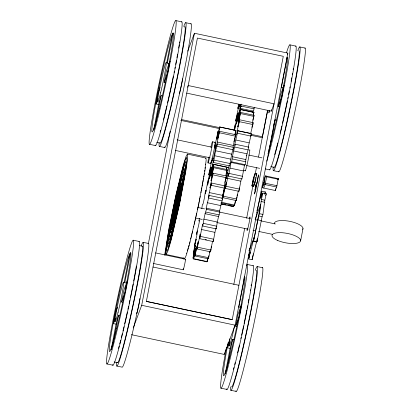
<?xml version="1.0" encoding="UTF-8"?>
<svg xmlns="http://www.w3.org/2000/svg" width="412" height="412" viewBox="0 0 412 412"><rect width="100%" height="100%" fill="white"/><g stroke="black" fill="none" stroke-linecap="round" stroke-linejoin="round"><path stroke-width="0.62" d="M201.818 208.58L202.431 204.203L203.008 204.192L204.218 198.883L205.516 190.735L206.736 190.998M248.153 147.568L251.372 133.627L237.935 130.769L234.603 145.307L235.401 144.267L248.838 147.12C247.179 152.919 245.794 158.728 245.186 164.702L244.481 165.294L241.947 178.963L228.511 176.109L228.531 173.385L225.452 188.459L238.888 191.317L241.36 178.7M205.516 190.735L205.408 193.861L207.88 181.187L208.415 179.127L207.622 185.112L210.439 171.84L210.867 170.408L209.466 178.726L212.371 166.026L212.654 165.356L213.88 165.619M266.734 176.161L265.184 184.159L263.768 188.063M263.15 184.159L262.444 187.779L275.345 190.524L276.766 186.621L278.316 178.566L277.848 179.766M224.159 186.317L226.492 176.032L213.055 173.174L211.047 180.724L213.735 166.726L227.177 169.584L225.879 176.032M205.418 164.094L205.382 164.656M165.068 255.085L168.42 232.492L175.244 198.759L182.567 168.652L185.215 160.047L186.734 157.26L186.904 161.128L185.534 171.51L179.277 204.568L171.454 237.961L168.575 247.797L166.845 251.335L166.664 247.823L167.921 238.27L173.689 207.756L180.827 177.191L183.582 167.741L185.194 164.414L185.369 167.586L184.226 176.321L178.947 204.306L172.314 232.677L169.754 241.396L168.338 244.167L168.209 241.329L169.239 233.398L174.039 207.926L180.075 182.089L182.305 174.425L183.659 171.572L183.845 173.838L182.98 180.75L178.72 203.523L173.267 227.022L171.129 234.433L169.909 237.024L169.754 234.773L170.573 228.403L174.43 207.926L179.266 187.182L181.131 180.806L182.166 178.731L182.274 180.698L181.553 186.312L178.164 204.311L173.931 222.485L172.304 228.057L171.397 229.86L171.933 223.289L174.755 208.22L178.406 192.486L180.621 185.879L180.235 191.194L177.804 204.187L174.76 217.309L172.932 222.717L173.231 218.525L175.115 208.348L177.577 197.657L179.107 193.022L178.339 199.49M183.51 259.004L183.577 258.164M239.717 119.804L237.23 130.64L250.666 133.493L252.875 124.542L253.159 122.663L239.717 119.804L237.786 126.881L240.582 112.445L254.019 115.303L252.422 123.075M202.797 226.023C203.631 220.327 204.599 214.709 206.463 209.306L206.134 208.148L209.245 195.453L222.681 198.311L219.57 211.001L219.9 212.165C218.041 217.567 217.067 223.186 216.238 228.881L202.797 226.023L202.56 224.447L199.774 238.703L213.21 241.561L215.733 228.423M278.311 178.664L265.38 175.867L264.082 179.333M213.519 162.498L215.533 150.735L217.454 143.958L233.594 147.388L231.673 154.17L229.659 165.933L213.519 162.498L213.401 160.397L210.707 173.673L210.29 175.126L211.557 167.303L208.539 179.375L210.784 167.277L208.74 175.074L208.941 173.617L211.876 160.345L210.872 162.41M254.23 107.578L253.571 111.209L240.402 108.407L241.123 104.143M199.774 238.703L200.227 234.093L197.065 248.982L210.501 251.835L212.592 241.077M213.21 241.561L213.38 239.83M261.167 198.079L260.523 197.94A29.252 1.519 -78 0 1 260.95 196.926L262.918 193.048L266.348 193.774L264.813 200.18A29.252 1.519 -78 0 1 264.566 202.24L262.944 214.42L262.094 216.697A29.252 1.519 -78 0 1 261.316 220.626L257.052 241.731L253.627 240.999L253.952 237.817L254.384 237.904M257.052 241.731L257.196 240.335M257.299 239.341L257.382 238.543A29.252 1.519 -78 0 1 256.527 242.04L252.118 259.704L248.694 258.978L250.007 252.196L250.65 252.335M164.651 255.126L168.889 228.912L176.053 194.356L183.263 165.191L185.853 156.9L187.403 154.093L187.594 158.187L186.136 169.234L179.472 204.47L171.114 240.155L168.029 250.687L166.175 254.503L165.979 250.769L167.313 240.557L173.493 207.859L181.162 175.028L184.123 164.852L185.858 161.247L186.054 164.635L184.833 174.024L179.143 204.187L171.979 234.855L169.322 243.961L167.71 247.344L167.519 244.285L168.585 236.004L173.843 208.055L180.41 179.92L182.954 171.227L184.37 168.41L184.514 171.155L183.51 178.942L178.772 204.084L172.803 229.68L170.491 237.595L169.203 240.181L169.064 237.734L169.965 230.72L174.225 208.07L179.596 185.024L181.677 177.907L182.835 175.564L182.964 177.742L182.161 183.994L178.37 204.167L173.596 224.643L171.758 230.957L170.728 233.027L170.614 231.111L171.32 225.606L174.652 207.885L178.823 189.994L180.425 184.504L181.316 182.717L180.796 189.175L178.015 203.992L174.436 219.431L172.262 225.884L172.613 220.909L174.961 208.271L177.953 195.334L179.792 189.86L178.87 197.652M254.539 182.732L254.539 183.18L254.729 182.671M183.155 258.478L183.227 257.886M205.114 167.334L204.991 168.384M228.511 176.109L231.044 162.441L231.745 161.849C232.358 155.875 233.743 150.061 235.401 144.267M225.452 188.459L226.188 182.691L222.866 197.698L236.303 200.556L238.249 191.117M238.888 191.317L239.037 190.164M239.181 189.01L239.331 187.857M253.627 240.999L257.891 219.895A29.252 1.519 -78 0 0 258.669 215.965L259.519 213.694L261.141 201.509A29.252 1.519 -78 0 0 261.388 199.449L262.918 193.048M204.769 170.099L204.599 171.33M217.454 143.958L216.449 146.023L219.586 131.294L235.731 134.729L232.986 147.161M236.874 121.252L235.618 120.984L238.759 106.255L237.755 108.32L239.012 108.588M222.032 198.476L224.947 185.9L211.511 183.041L209.94 188.042L213.055 173.174M204.306 173.308L204.146 174.353M197.065 248.982L198.177 241.751L194.922 255.945L208.359 258.798L209.914 251.696M210.501 251.835L210.965 248.822M211.15 247.617L211.335 246.412M256.099 185.065L256.001 185.637M203.919 175.8L203.739 176.923M219.277 131.51L218.036 131.243L216.769 139.065L219.653 126.994L235.927 130.429L235.031 134.775M227.017 174.946L226.43 178.561L229.108 165.547M227.213 173.746L227.409 172.54M255.661 178.406L255.77 177.381M263.33 183.999C262.99 187.063 264.911 178.787 264.308 179.591M233.99 130.64L235.159 124.774L234.423 130.547L235.453 126.803L237.745 115.535L236.359 123.796L237.116 121.591L239.604 110.323L237.703 120.252L238.929 120.515M203.549 178.082L203.353 179.272M237.23 130.64L236.498 135.038L237.935 130.769M222.866 197.698L224.252 189.443L222.073 198.502M236.303 200.556L236.498 199.372M236.699 198.193L236.895 197.013M237.096 195.834L237.291 194.655M256.429 183.067L256.202 184.422A12.226 0.633 -78 0 0 256.12 184.942M256.274 186.816L256.619 184.756A12.226 0.633 -78 0 0 256.702 184.236L257.047 182.47A12.226 0.633 -78 0 0 257.201 181.743L257.778 179.065M203.142 180.492L202.931 181.738M209.245 195.453L208.251 197.461L211.511 183.041M202.781 182.583L202.472 184.313M202.153 186.085L202.313 185.194M194.922 255.945L196.586 246.731L193.532 258.973L206.968 261.826L207.844 258.437M208.359 258.798L208.915 255.728M209.466 252.659L209.693 251.428M241.535 106.569L240.284 106.306L237.59 119.583L237.173 121.035L238.44 113.212L235.556 125.284L237.667 113.187L235.618 120.984M178.762 198.224L175.955 211.485M178.252 199.954L178.077 200.881M201.648 188.814L201.818 187.893M201.298 190.684L201.473 189.747M200.938 192.584L201.118 191.632M212.654 165.356L210.769 175.26L211.176 174.734L213.504 164.275L226.94 167.128L226.538 169.775M222.31 196.086L222.547 194.84M221.007 202.91L234.443 205.768L235.273 201.422M263.453 183.294L263.659 182.258M262.444 187.779L263.865 183.881L265.38 175.867M124.172 282.323L129.28 255.976A50.609 2.632 -78 0 1 130.553 253.004L124.785 282.766L126.613 283.152M166.736 62.691L171.845 36.344A50.609 2.632 -78 0 1 173.117 33.372L167.349 63.134L169.178 63.52M118.507 315.185L112.739 344.947A50.609 2.632 -78 0 1 111.106 349.752L116.575 321.52A20.245 1.051 -78 0 0 118.507 315.185L119.418 315.376M161.071 95.553L155.303 125.315A50.609 2.632 -78 0 1 153.671 130.12L159.14 101.888A20.245 1.051 -78 0 0 161.071 95.553L161.983 95.744M148.377 243.652L170.151 131.294M133.215 327.983L141.697 305.297L194.423 33.243L287.839 53.102L235.113 325.161L224.18 354.408L131.392 334.683M146.368 301.399L197.42 38.064L283.291 56.32L232.239 319.661L146.368 301.399L232.239 319.661M177.984 201.36L177.891 201.844M237.755 108.32L238.764 104.303M251.923 185.925L253.56 177.479L255.116 173.323L256.805 173.679L255.167 182.13L253.612 186.286L251.923 185.925L253.478 181.769L255.116 173.323M253.694 177.124L252.056 185.57L253.746 185.93L254.096 184.118M233.805 284.471L244.687 228.305M246.644 218.211L252.88 186.023M255.085 174.667L256.429 167.725M258.509 156.998L267.476 110.746M250.97 135.306L262.253 137.701L267.697 110.462M253.612 186.286L254.08 183.87M256.429 182.959L255.043 190.112L255.62 187.434A12.226 0.633 -78 0 1 255.775 186.708L255.965 185.827M256.506 183.314L254.431 194.016L255.481 191.204L258.654 174.837L257.237 179.539M224.18 354.408L224.422 353.146M186.734 93.133L271.348 111.122L271.596 109.86M232.553 339.431L226.785 369.193A50.609 2.632 -78 0 1 225.158 374.003L230.627 345.766A20.245 1.051 -78 0 0 232.553 339.431L234.382 339.823M240.665 307.404L238.836 307.017L244.604 277.255A50.609 2.632 -78 0 0 244.27 277.863M276.035 119.995L275.118 119.799L269.35 149.561A50.609 2.632 -78 0 1 267.985 153.686M283.229 87.771L281.401 87.385L287.169 57.623A50.609 2.632 -78 0 0 286.525 58.926M260.523 197.94L261.836 191.158L265.261 191.889L264.854 194.006M252.118 259.704L252.695 256.738M252.777 256.315L253.025 255.043M253.189 254.194L253.272 253.771M275.345 190.524L275.695 188.711M300.652 240.69L302.995 228.603M255.492 179.354L255.208 180.724M199.985 197.446L200.18 196.462M199.588 199.434L199.789 198.44M193.532 258.973L195.602 248.596L195.365 248.297L193.043 258.355L193.017 257.794L195.432 245.269L193.269 253.854L193.424 252.52L196.205 239.259L194.397 245.603L196.838 235.288L197.616 230.792L196.323 234.335L198.527 225.869L199.542 220.626L198.878 221.059L199.429 218.334M206.968 261.826L207.576 258.777M177.649 203.059L176.928 206.474M199.187 201.427L199.387 200.428M198.775 203.435L198.981 202.431M219.787 126.999L217.541 139.091L219.586 131.294M198.357 205.454L198.569 204.445M234.443 205.768L235.772 200.108M213.735 166.726L211.469 176.151L213.504 164.275M253.334 115.623L253.88 112.265L240.443 109.407L238.342 121.633L240.582 112.445M220.78 203.955L233.604 206.685L233.758 205.202M197.935 207.478L198.146 206.463M197.508 209.497L197.719 208.487M175.244 211.758L177.613 200.134L175.569 208.045L174.441 215.584L175.955 210.681M196.421 214.528L196.642 213.529M234.979 134.147L235.927 130.429M195.983 216.527L196.205 215.533M195.546 218.499L195.762 217.515M226.394 169.59L226.94 167.128M240.443 109.407L238.11 119.81L237.703 120.252M253.195 115.324L253.88 112.265M233.604 206.685L233.877 205.459M176.66 207.658L176.557 208.112M195.103 220.461L195.324 219.483M194.665 222.398L194.886 221.429M194.227 224.303L194.443 223.356M176.454 208.565L176.351 209.008M193.573 227.105L193.789 226.183M263.917 181.11L264.102 180.332M176.248 209.445L176.053 210.275M249.136 250.712L249.054 251.062L253.952 237.817M226.039 174.297L227.177 169.584M255.013 181.574L254.827 182.3M175.826 212.01L173.766 218.746L175.409 207.978L178.288 196.967L177.268 203.873L175.285 211.742M192.291 232.466L192.502 231.601M252.824 120.201L254.019 115.303M191.874 234.165L192.085 233.321M191.462 235.813L191.668 234.995M257.706 207.725L261.836 191.158M264.71 194.098L265.261 191.889M248.694 258.978L253.102 241.308A29.252 1.519 -78 0 0 253.859 238.224M191.06 237.42L191.261 236.622M252.587 112.533L253.02 110.818M190.663 238.965L190.859 238.198M233.841 141.924L235.731 134.729M224.792 182.418L226.492 176.032M189.716 242.575L189.901 241.885M189.35 243.914L189.53 243.255M251.871 127.38L253.159 122.663M188.83 245.794L189 245.186M218.036 131.243L214.925 145.972L214.868 144.921M188.495 246.963L188.66 246.386M188.016 248.585L188.171 248.065M187.712 249.574L187.862 249.09M223.901 189.232L224.947 185.9M187.285 250.918L187.424 250.491M250.759 135.455L251.372 133.627M263.742 184.313L276.643 187.058M160.098 87.565L158.296 92.381A50.609 2.632 -78 0 0 156.05 103.968L159.099 104.617M156.05 103.968L158.079 98.545M164.131 82.354L167.736 72.718A50.609 2.632 -78 0 0 169.981 61.125L166.381 70.761A20.245 1.051 -78 0 1 164.131 82.354L165.047 82.549M187.728 51.15L194.423 33.243M187.584 87.246L188.217 85.547L274.088 103.803L271.348 111.122M117.533 307.197L115.731 312.013A50.609 2.632 -78 0 0 113.485 323.6L116.534 324.249M113.485 323.6L115.515 318.177M121.566 301.986L125.171 292.35A50.609 2.632 -78 0 0 127.416 280.757L123.816 290.393A20.245 1.051 -78 0 1 121.566 301.986L122.482 302.181M287.391 54.296L287.839 53.102M278.182 106.605L281.787 96.969A50.609 2.632 -78 0 0 284.033 85.377L280.433 95.007A20.245 1.051 -78 0 1 278.182 106.605L279.099 106.796M255.991 175.852L256.805 173.679M255.131 219.462L260.755 204.414L254.575 236.297L253.931 238.018M230.581 348.495L227.537 347.846L229.788 341.826M235.618 326.237L239.223 316.596A50.609 2.632 -78 0 0 241.468 305.009L237.868 314.639A20.245 1.051 -78 0 1 235.618 326.237L236.534 326.428M186.42 253.365L186.528 253.076M233.094 148.423L233.594 147.388M222.186 199.315L222.681 198.311M265.483 195.473L265.73 194.989M265.977 194.505L266.348 193.774M248.225 255.878L249.579 253.21A29.252 1.519 -78 0 0 250.007 252.196M205.367 158.419L205.995 158.172L206.155 160.067L205.088 169.821L198.368 206.237L189.36 244.821L186.075 255.734L185.029 258.082L184.674 258.422L184.406 258.092M175.888 20.6A63.263 3.286 -78 0 1 158.527 115.324A63.263 3.286 -78 0 1 153.542 111.405A63.263 3.286 -78 0 1 175.888 20.6L181.847 21.867M185.652 22.675L191.096 23.834M289.94 44.851L295.898 46.118M299.699 46.927L305.148 48.08M240.943 106.054L254.111 108.85M238.213 105.961L239.47 106.229M240.546 109.638L253.988 112.497M239.274 110.308L240.531 110.576M240.495 113.552L253.931 116.411M239.439 121.684L252.875 124.542M219.653 126.994L235.793 130.424M181.738 119.604L219.972 127.73M251.31 134.394L262.593 136.794M180.77 120.376L219.632 128.642M237.492 133.236L250.929 136.094M219.385 132.757L235.53 136.187M235.618 139.967L249.054 142.825M217.139 142.011L233.285 145.441M212.489 141.8L215.126 142.361M234.84 147.074L248.282 149.932M216.995 146.317L233.135 149.747M214.266 146.224L215.507 146.487M233.486 150.926L246.922 153.779M177.16 139.828L211.696 147.172M214.209 147.707L216.089 148.109M248.74 155.051L261.929 157.853M215.533 150.735L231.673 154.17M232.291 156.684L245.727 159.542M156.704 142.315L160.103 143.041M270.756 166.566L274.155 167.287M232.368 158.97L245.81 161.823M214.482 155.69L230.622 159.12M149.417 144.288L155.545 145.59M159.346 146.399L164.625 147.517M265.261 168.915L269.597 169.837M273.398 170.645L278.677 171.768M231.745 161.849L245.186 164.702M175.502 150.452L210.038 157.796M211.923 158.198L213.802 158.599M246.453 165.542L259.642 168.343M231.044 162.441L244.481 165.294M187.342 154.088L205.789 158.012M214.06 160.144L230.2 163.579M208.008 162.905L210.64 163.466M243.142 170.377L245.253 170.826M213.622 164.424L227.058 167.277M229.778 168.055L243.219 170.908M212.391 164.398L213.632 164.661M226.672 167.437L228.536 167.833M265.313 176.532L278.208 179.277M213.673 167.684L227.115 170.537M229.134 173.442L242.575 176.3M264.061 182.98L276.962 185.719M253.478 181.769L255.167 182.13M212.819 174.853L226.255 177.706M227.321 178.303L240.757 181.162M211.413 175.033L212.633 175.296M226.018 186.27L239.454 189.123M210.573 184.076L211.794 184.334M211.119 185.292L224.555 188.15M260.95 196.926L261.594 197.065M261.388 199.449L264.813 200.18M261.141 201.509L264.566 202.24M209.162 192.538L222.598 195.396M223.319 196.194L236.756 199.048M208.74 198.074L222.176 200.932M258.072 208.961L257.428 208.827A29.252 1.519 -78 0 0 256.903 210.98M221.301 202.24L234.737 205.099M221.28 203.852L225.56 204.764M228.614 205.413L233.496 206.453M256.789 212.365L257.222 212.458M259.519 213.694L262.944 214.42M207.236 202.704L220.672 205.562M258.669 215.965L262.094 216.697M206.134 208.148L219.57 211.001M257.891 219.895L261.316 220.626M197.662 207.432L204.558 208.894M206.463 209.306L250.305 218.623M255.322 219.689L257.201 220.09M260.961 220.889L275.376 223.953M205.876 212.067L219.318 214.925M204.97 213.663L218.406 216.521M203.77 219.138L217.206 221.996M195.401 217.969L202.292 219.436M216.707 222.501L248.045 229.16M253.056 230.226L254.935 230.627M258.695 231.426L272.487 234.356M203.404 223.366L216.841 226.224M201.37 229.469L214.812 232.327M253.102 241.308L256.527 242.04M200.345 236.39L213.782 239.248M249.389 248.627L250.032 248.76M205.264 239.516L206.484 239.779M249.142 250.687L249.785 250.82M249.579 253.21L250.223 253.344M248.256 257.227L249.111 257.407M197.554 247.215L210.99 250.074M195.365 248.297L196.586 248.56M133.323 240.232A63.263 3.286 -78 0 1 115.963 334.956A63.263 3.286 -78 0 1 110.977 331.037A63.263 3.286 -78 0 1 133.323 240.232L139.287 241.499M143.088 242.308L148.531 243.466M247.375 264.483L253.334 265.75M257.134 266.559L262.583 267.712M195.288 254.884L208.724 257.737M139.508 245.593L142.341 246.191M193.738 258.71L207.174 261.563M166.175 254.503L184.674 258.422M155.545 252.896L185.488 259.261M153.279 263.433L183.222 269.798M153.032 267.028L238.903 285.284M141.697 305.297L235.113 325.161M114.139 361.947L117.538 362.673M106.852 363.92L112.981 365.217M116.781 366.026L122.06 367.149A63.263 3.286 -78 0 0 138.849 304.391A63.263 3.286 -78 0 0 148.166 243.559M220.904 388.166L227.033 389.469M230.833 390.277L236.112 391.4M216.079 227.831L216.238 228.881M240.284 106.306L240.402 108.407M139.869 298.53A7.668 0.397 -78 0 1 138.221 307.949A7.668 0.397 -78 0 1 136.624 312.842M182.305 78.919A7.668 0.397 -78 0 1 181.295 85.984A7.668 0.397 -78 0 1 179.194 93.745M269.577 110.849A7.668 0.397 -78 0 1 269.082 110.452M249.415 218.514A7.014 0.366 -78 0 1 249.796 219.163A7.014 0.366 -78 0 1 247.756 228.696A7.014 0.366 -78 0 1 247.241 228.686M124.501 282.483A20.245 1.051 -78 0 1 124.785 282.766M142.176 246.216A59.544 3.095 -78 0 1 132.901 305.38A59.544 3.095 -78 0 1 117.41 362.55M136.351 266.049A59.544 3.095 -78 0 1 133.694 280.933M133.097 284.053A59.544 3.095 -78 0 1 130.413 297.479M129.801 300.436A59.544 3.095 -78 0 1 129.183 303.371M128.559 306.291A59.544 3.095 -78 0 1 127.941 309.165M127.318 312.008A59.544 3.095 -78 0 1 124.666 323.75M123.955 326.788A59.544 3.095 -78 0 1 122.972 330.918M122.276 333.782A59.544 3.095 -78 0 1 121.298 337.732M120.654 340.266A59.544 3.095 -78 0 1 119.712 343.896M119.099 346.188A59.544 3.095 -78 0 1 118.496 348.392M141.187 246.062A63.263 3.286 -78 0 1 133.467 303.768A63.263 3.286 -78 0 1 116.524 362.591M138.921 241.592A63.263 3.286 -78 0 1 128.935 305.575A63.263 3.286 -78 0 1 112.589 364.635M246.505 265.328A63.263 3.286 -78 0 1 240.381 312.322A63.263 3.286 -78 0 1 222.506 385.683A63.263 3.286 -78 0 1 226.538 347.27M262.217 267.81A63.263 3.286 -78 0 1 252.232 331.789A63.263 3.286 -78 0 1 235.885 390.849M244.033 277.528A50.609 2.632 -78 0 1 239.109 315.247A50.609 2.632 -78 0 1 224.803 373.88A50.609 2.632 -78 0 1 228.13 342.722M227.537 347.846A50.609 2.632 -78 0 1 228.614 342.176M243.703 279.207A50.609 2.632 -78 0 1 243.878 278.764M234.562 325.877A20.245 1.051 -78 0 1 229.839 344.803A20.245 1.051 -78 0 1 229.958 338.571M238.553 306.734A20.245 1.051 -78 0 1 238.836 307.017M256.228 270.468A59.544 3.095 -78 0 1 246.953 329.631A59.544 3.095 -78 0 1 231.462 386.801M251.299 284.671A59.544 3.095 -78 0 1 251.129 285.789M250.496 289.744A59.544 3.095 -78 0 1 250.311 290.862M248.853 299.194A59.544 3.095 -78 0 1 248.199 302.738M247.627 305.802A59.544 3.095 -78 0 1 247.148 308.305M246.814 310.015A59.544 3.095 -78 0 1 244.1 323.502M243.605 325.866A59.544 3.095 -78 0 1 241.623 335.121M241.123 337.382A59.544 3.095 -78 0 1 240.85 338.602M239.377 345.148A59.544 3.095 -78 0 1 237.585 352.827M235.185 362.622A59.544 3.095 -78 0 1 234.706 364.512M233.918 367.55A59.544 3.095 -78 0 1 233.455 369.307M255.234 270.313A63.263 3.286 -78 0 1 247.514 328.014A63.263 3.286 -78 0 1 230.571 386.842M252.968 265.843A63.263 3.286 -78 0 1 242.987 329.821A63.263 3.286 -78 0 1 226.641 388.882M286.505 52.726A63.263 3.286 -78 0 1 285.974 76.859A63.263 3.286 -78 0 1 266.755 161.159M304.782 48.178A63.263 3.286 -78 0 1 294.796 112.157A63.263 3.286 -78 0 1 278.45 171.217M286.999 57.294A50.609 2.632 -78 0 1 282.21 92.906A50.609 2.632 -78 0 1 268.768 150.184M286.175 59.812A50.609 2.632 -78 0 1 286.268 59.575M281.375 87.123A20.245 1.051 -78 0 1 281.401 87.385M275.118 119.799A20.245 1.051 -78 0 1 273.764 124.594M273.45 125.505A20.245 1.051 -78 0 1 273.357 125.748M298.793 50.836A59.544 3.095 -78 0 1 289.518 109.999A59.544 3.095 -78 0 1 274.026 167.169M293.323 68.485A59.544 3.095 -78 0 1 293.148 69.561M292.484 73.537A59.544 3.095 -78 0 1 292.273 74.742M291.727 77.842A59.544 3.095 -78 0 1 291.099 81.324M290.074 86.793A59.544 3.095 -78 0 1 289.832 88.044M289.27 90.959A59.544 3.095 -78 0 1 288.58 94.441M287.993 97.371A59.544 3.095 -78 0 1 287.756 98.55M287.272 100.919A59.544 3.095 -78 0 1 282.467 123.203M281.808 126.087A59.544 3.095 -78 0 1 280.15 133.194M277.75 142.995A59.544 3.095 -78 0 1 274.675 154.567M297.799 50.681A63.263 3.286 -78 0 1 290.079 108.382A63.263 3.286 -78 0 1 273.135 167.21M295.533 46.211A63.263 3.286 -78 0 1 286.222 107.043A63.263 3.286 -78 0 1 269.433 169.801M190.73 23.927A63.263 3.286 -78 0 1 180.744 87.905A63.263 3.286 -78 0 1 164.398 146.971M167.066 62.851A20.245 1.051 -78 0 1 167.349 63.134M184.313 27.089A59.544 3.095 -78 0 1 176.094 82.786A59.544 3.095 -78 0 1 159.974 142.918M179.642 41.906A59.544 3.095 -78 0 1 179.462 43.054M179.189 44.769A59.544 3.095 -78 0 1 178.633 48.122M177.572 54.163A59.544 3.095 -78 0 1 176.933 57.665M176.372 60.688A59.544 3.095 -78 0 1 175.661 64.421M175.105 67.285A59.544 3.095 -78 0 1 174.879 68.444M174.297 71.358A59.544 3.095 -78 0 1 174.065 72.533M173.344 76.081A59.544 3.095 -78 0 1 167.493 102.985M166.803 105.946A59.544 3.095 -78 0 1 163.379 120.01M160.623 130.321A59.544 3.095 -78 0 1 160.124 132.051M183.752 26.43A63.263 3.286 -78 0 1 176.032 84.136A63.263 3.286 -78 0 1 159.089 142.959M181.481 21.96A63.263 3.286 -78 0 1 171.5 85.943A63.263 3.286 -78 0 1 155.154 145.003M185.194 259.915A5.392 0.278 -78 0 1 185.251 261.383A5.392 0.278 -78 0 1 183.752 268.315A5.392 0.278 -78 0 1 183.299 268.676M214.868 142.789A10.789 0.561 -78 0 1 213.421 153.068A10.789 0.561 -78 0 1 210.578 162.946M210.867 147.089A10.789 0.561 -78 0 1 212.314 144.385A10.789 0.561 -78 0 1 208.838 160.675A10.789 0.561 -78 0 1 208.724 157.127M249.476 150.148A10.789 0.561 -78 0 1 248.034 160.428A10.789 0.561 -78 0 1 245.186 170.305M246.381 154.938A10.789 0.561 -78 0 1 246.222 155.803M240.253 104.339A8.091 0.422 -78 0 1 239.588 104.478M240.335 104.354A8.091 0.422 -78 0 1 239.666 104.494M214.951 147.939A8.091 0.422 -78 0 1 215.651 147.609A8.091 0.422 -78 0 1 213.179 159.15A8.091 0.422 -78 0 1 212.803 157.992M274.371 223.85A14.564 4.779 11 0 1 289.703 221.332A14.564 4.779 11 0 1 302.686 229.417M116.792 328.379A50.609 2.632 -78 0 0 130.676 252.602A50.609 2.632 -78 0 0 112.8 325.243A50.609 2.632 -78 0 0 116.792 328.379M118.053 312.445A20.245 1.051 -78 0 0 123.61 282.132A20.245 1.051 -78 0 0 116.462 311.189A20.245 1.051 -78 0 0 118.053 312.445M159.356 108.747A50.609 2.632 -78 0 0 173.241 32.97A50.609 2.632 -78 0 0 155.365 105.611A50.609 2.632 -78 0 0 159.356 108.747M160.618 92.813A20.245 1.051 -78 0 0 166.175 62.5A20.245 1.051 -78 0 0 159.022 91.557A20.245 1.051 -78 0 0 160.618 92.813M175.481 211.181A5.392 0.278 -78 0 0 176.985 203.034A5.392 0.278 -78 0 0 175.09 210.692A5.392 0.278 -78 0 0 175.481 211.181M277.745 240.495A14.564 4.779 11 0 0 300.554 241.108A14.564 4.779 11 0 0 280.68 232.646A14.564 4.779 11 0 0 277.745 240.495"/></g></svg>
